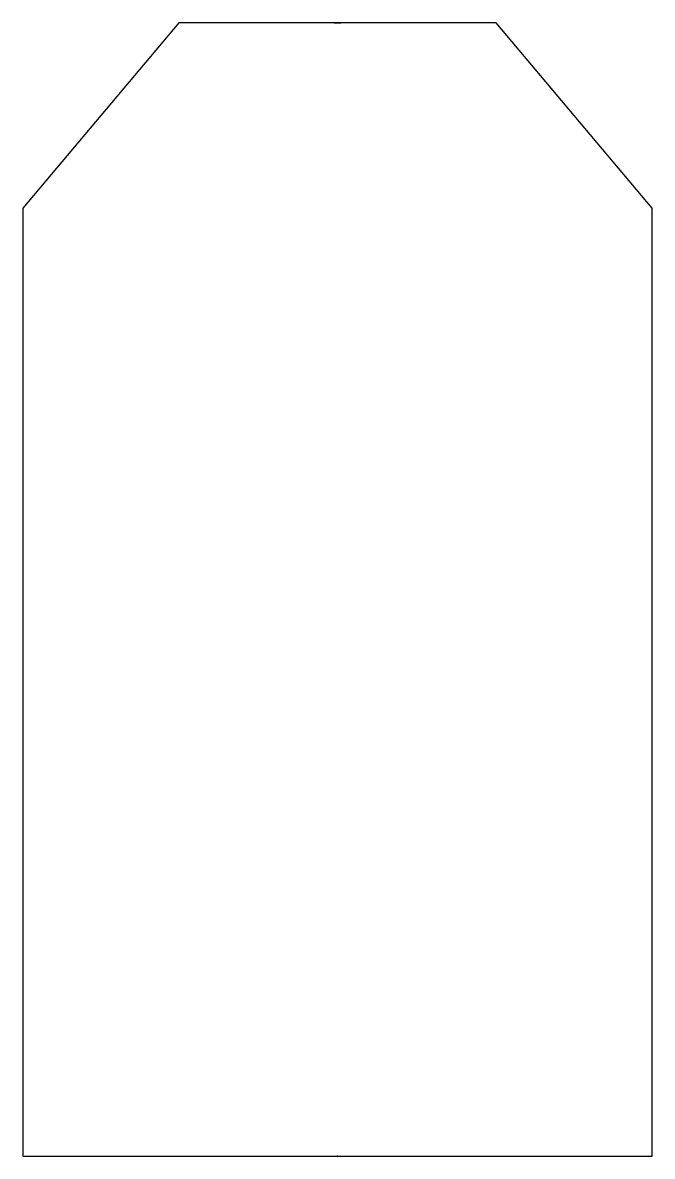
# Model space of a CAD drawing. Header units: centimetres. Extents: x -1.54 to 3.23, y -1.42 to 7.15.
import ezdxf

# ---------------------------------------------------------------- set-up
doc = ezdxf.new("R2010")
doc.units = ezdxf.units.CM
doc.header["$MEASUREMENT"] = 0
doc.layers.add('Camada 1', color=7, linetype='Continuous')

msp = doc.modelspace()

# ---------------------------------------------------------------- linework, layer by layer
at = {"layer": 'Camada 1'}
msp.add_open_spline([(3.22628, -1.42409), (3.22628, -1.42409), (0.84145, -1.42409), (0.84145, -1.42409), (0.84145, -1.42409), (0.84145, -1.42409), (0.84857, -1.42409), (0.84857, -1.42409), (0.84857, -1.42409), (0.84857, -1.42409), (-1.53622, -1.42409), (-1.53622, -1.42409), (-1.53622, -1.42409), (-1.53622, -1.42409), (-1.53622, 5.74519), (-1.53622, 5.74519), (-1.53622, 5.74519), (-1.53622, 5.74519), (-0.35438, 7.14841), (-0.35438, 7.14841), (-0.35438, 7.14841), (-0.35438, 7.14841), (0.86976, 7.14841), (0.86976, 7.14841), (0.86976, 7.14841), (0.86976, 7.14841), (0.82037, 7.14841), (0.82037, 7.14841), (0.82037, 7.14841), (0.82037, 7.14841), (2.04444, 7.14841), (2.04444, 7.14841), (2.04444, 7.14841), (2.04444, 7.14841), (3.22628, 5.74519), (3.22628, 5.74519), (3.22628, 5.74519), (3.22628, 5.74519), (3.22628, -1.42409), (3.22628, -1.42409)], degree=3, knots=[0, 0, 0, 0, 0.0909091, 0.0909091, 0.0909091, 0.0909091, 0.1818182, 0.1818182, 0.1818182, 0.1818182, 0.2727273, 0.2727273, 0.2727273, 0.2727273, 0.3636364, 0.3636364, 0.3636364, 0.3636364, 0.4545455, 0.4545455, 0.4545455, 0.4545455, 0.5454545, 0.5454545, 0.5454545, 0.5454545, 0.6363636, 0.6363636, 0.6363636, 0.6363636, 0.7272727, 0.7272727, 0.7272727, 0.7272727, 0.8181818, 0.8181818, 0.8181818, 0.8181818, 1, 1, 1, 1], dxfattribs=at)

doc.saveas('drawing.dxf')
